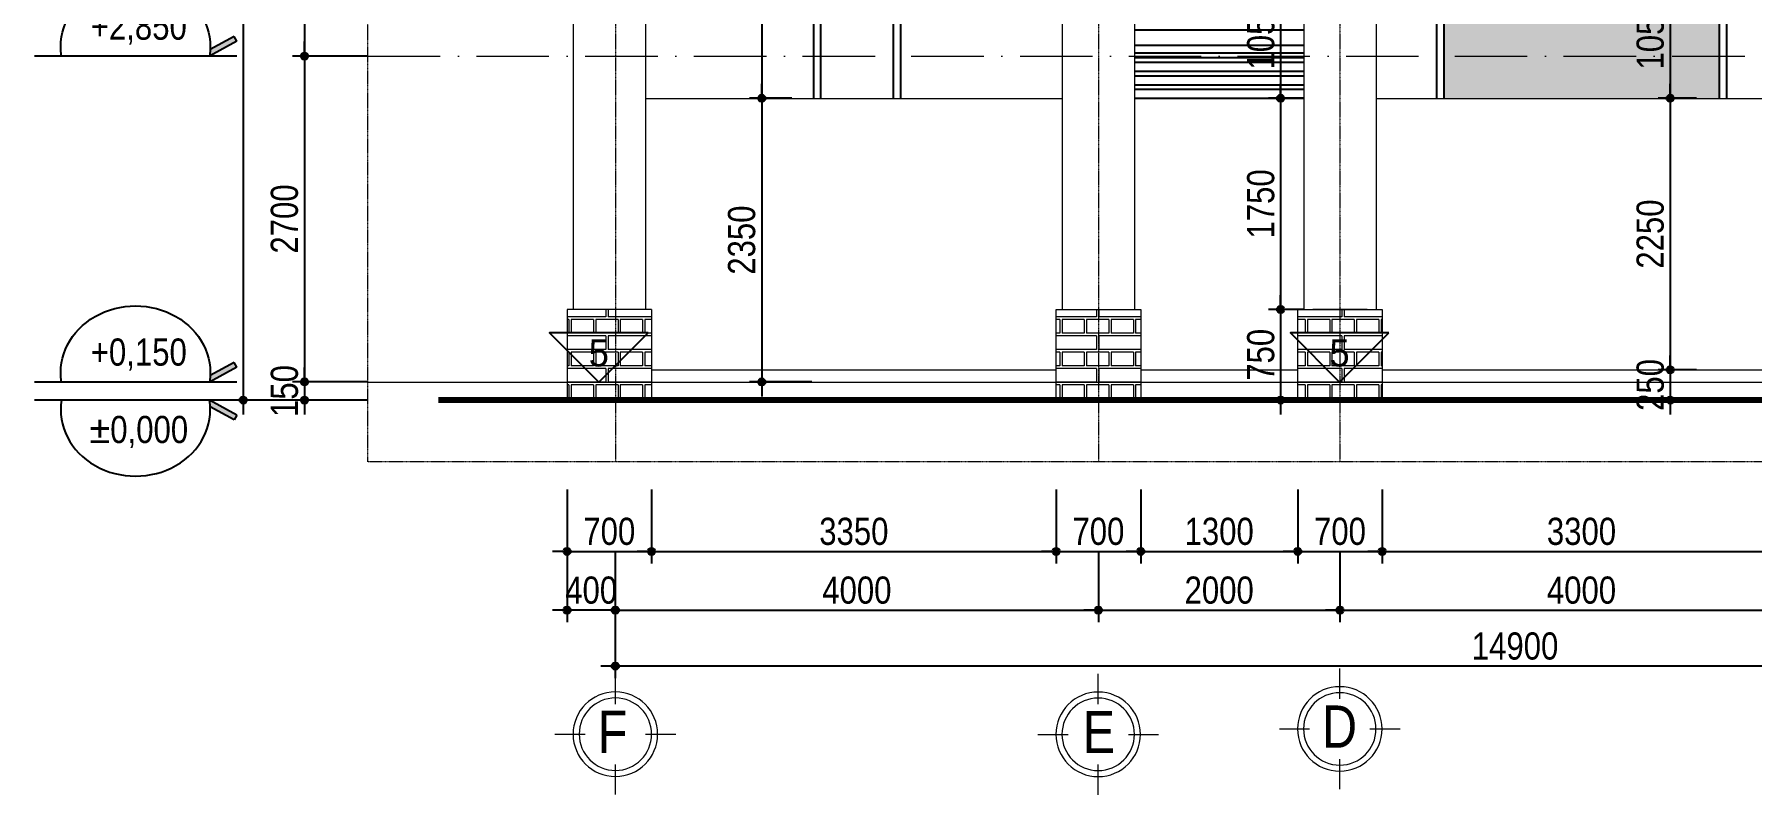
# Model space of a CAD drawing. Header units: millimetres. Extents: x 2594 to 27305, y 1526 to 19538.
# Drawn here: x 2834 to 17054, y 1526 to 7825 of the extents above; entities that cross this region are included whole.
import ezdxf
from ezdxf.enums import TextEntityAlignment as Align

# ---------------------------------------------------------------- set-up
doc = ezdxf.new("R2010")
doc.units = ezdxf.units.MM
doc.linetypes.add('ACAD_ISO10W100', pattern=[18, 12, -3, 0, -3])
for name, color, linetype, lineweight in [('CAY', 84, 'Continuous', 5), ('HACHT', 8, 'Continuous', 5), ('NET-THAY', 2, 'Continuous', 13), ('TEN TRUC', 3, 'Continuous', 18), ('TRUC', 24, 'Continuous', 0)]:
    doc.layers.add(name, color=color, linetype=linetype, lineweight=lineweight)
for name, color, linetype in [('DIM', 1, 'Continuous'), ('HACTH', 8, 'Continuous'), ('HATCH', 8, 'Continuous'), ('TAGS', 60, 'Continuous')]:
    doc.layers.add(name, color=color, linetype=linetype)
doc.styles.add('AVO', font='')
doc.styles.add('HEL-CONDENSE', font='')
doc.styles.get("Standard").update_dxf_attribs({"font": 'arial.ttf'})
doc.styles.add('VNI-HELVE-CONDENSEN', font='')
doc.styles.get('AVO').set_extended_font_data('VNI-Avo')
doc.styles.get('HEL-CONDENSE').set_extended_font_data('VNI-Helve-Condense')
doc.styles.get('VNI-HELVE-CONDENSEN').set_extended_font_data('VNI-Helve-Condense')
doc.dimstyles.new('D100', dxfattribs={"dimtxt": 225, "dimasz": 1.2, "dimexe": 100, "dimexo": 0, "dimgap": 50, "dimtad": 1, "dimdec": 0, "dimzin": 13, "dimdsep": 46, "dimtxsty": 'HEL-CONDENSE', "dimblk": 'D50', "dimcen": 0, "dimclrd": 1, "dimclre": 1, "dimclrt": 7, "dimadec": 0, "dimazin": 0, "dimtfac": 1, "dimtdec": 0, "dimtmove": 0, "dimatfit": 3, "dimldrblk": 'D50', "dimfxl": 1, "dimtolj": 1, "dimtzin": 13, "dimarcsym": 0})
doc.dimstyles.get("Standard").update_dxf_attribs({"dimtxt": 0.18, "dimasz": 0.18, "dimexe": 0.18, "dimexo": 0.0625, "dimgap": 0.09, "dimtad": 0, "dimtih": 1, "dimtoh": 1, "dimdec": 4, "dimzin": 0, "dimdsep": 46, "dimtxsty": 'Standard', "dimcen": 0.09, "dimadec": 0, "dimazin": 0, "dimtfac": 1, "dimtdec": 4, "dimtofl": 0, "dimtmove": 0, "dimatfit": 3, "dimfxl": 1, "dimtolj": 1, "dimtzin": 0, "dimarcsym": 0})
pattern_1 = [(180, (-1291695.48, -223911.3), (-3e-14, -270.968), [387.35, -19.05]), (180, (-1291695.48, -224025.6), (-3e-14, -270.968), [387.35, -19.05]), (180, (-1291797.08, -224046.8), (-3e-14, -270.968), [184.15, -19.05]), (180, (-1291797.08, -224161.1), (-3e-14, -270.968), [184.15, -19.05]), (270, (-1291695.5, -223911.3), (406.4, -7e-14), [114.3, -156.6672]), (270, (-1291676.43, -223911.3), (406.4, -7e-14), [114.3, -156.6672]), (270, (-1291797.08, -224046.8), (203.2, -4e-14), [114.3, -156.6672]), (270, (-1291778.03, -224046.8), (203.2, -4e-14), [114.3, -156.6672])]

# ---------------------------------------------------------------- blocks, each defined once
blk = doc.blocks.new('D50')
at = {"layer": 'DIM'}
blk.add_hatch(color=256, dxfattribs=at).paths.add_polyline_path([(25, 0, 1), (-25, 0, 1)])
blk.add_line((25, 0), (100, 0), dxfattribs=at)
blk.add_circle((0, 0), 25, dxfattribs=at)
blk = doc.blocks.new('*D157')
at = {"layer": 'DEFPOINTS', "color": 0, "transparency": 16777216}
for p in [(7645, 3541), (11645, 3541), (11645, 3054)]:
    blk.add_point(p, dxfattribs=at)
at = {"layer": 'DIM', "color": 1, "lineweight": -2, "transparency": 16777216}
for p, q in [((7645, 3541), (7645, 2954)), ((11645, 3541), (11645, 2954)), ((7646, 3054), (11644, 3054))]:
    blk.add_line(p, q, dxfattribs=at)
at = {"layer": 'DIM', "color": 1, "lineweight": -2, "transparency": 16777216, "xscale": 1.199999999999999, "yscale": 1.199999999999999, "zscale": 1.199999999999999, "rotation": 180}
blk.add_blockref('D50', (7645, 3054), dxfattribs=at)
at = {"layer": 'DIM', "color": 1, "lineweight": -2, "transparency": 16777216, "xscale": 1.199999999999999, "yscale": 1.199999999999999, "zscale": 1.199999999999999}
blk.add_blockref('D50', (11645, 3054), dxfattribs=at)
at = {"layer": 'DIM', "color": 7, "transparency": 16777216, "insert": (9645, 3219), "char_height": 225, "attachment_point": 5, "style": 'HEL-CONDENSE'}
blk.add_mtext('\\A1;4000', dxfattribs=at)
blk = doc.blocks.new('*D158')
at = {"layer": 'DEFPOINTS', "color": 0, "transparency": 16777216}
for p in [(11645, 3541), (13645, 3541), (13645, 3054)]:
    blk.add_point(p, dxfattribs=at)
at = {"layer": 'DIM', "color": 1, "lineweight": -2, "transparency": 16777216}
for p, q in [((11645, 3541), (11645, 2954)), ((13645, 3541), (13645, 2954)), ((11646, 3054), (13644, 3054))]:
    blk.add_line(p, q, dxfattribs=at)
at = {"layer": 'DIM', "color": 1, "lineweight": -2, "transparency": 16777216, "xscale": 1.199999999999999, "yscale": 1.199999999999999, "zscale": 1.199999999999999, "rotation": 180}
blk.add_blockref('D50', (11645, 3054), dxfattribs=at)
at = {"layer": 'DIM', "color": 1, "lineweight": -2, "transparency": 16777216, "xscale": 1.199999999999999, "yscale": 1.199999999999999, "zscale": 1.199999999999999}
blk.add_blockref('D50', (13645, 3054), dxfattribs=at)
at = {"layer": 'DIM', "color": 7, "transparency": 16777216, "insert": (12645, 3219), "char_height": 225, "attachment_point": 5, "style": 'HEL-CONDENSE'}
blk.add_mtext('\\A1;2000', dxfattribs=at)
blk = doc.blocks.new('*D159')
at = {"layer": 'DEFPOINTS', "color": 0, "transparency": 16777216}
for p in [(13645, 3541), (17645, 3541), (17645, 3054)]:
    blk.add_point(p, dxfattribs=at)
at = {"layer": 'DIM', "color": 1, "lineweight": -2, "transparency": 16777216}
for p, q in [((13645, 3541), (13645, 2954)), ((17645, 3541), (17645, 2954)), ((13646, 3054), (17644, 3054))]:
    blk.add_line(p, q, dxfattribs=at)
at = {"layer": 'DIM', "color": 1, "lineweight": -2, "transparency": 16777216, "xscale": 1.199999999999999, "yscale": 1.199999999999999, "zscale": 1.199999999999999, "rotation": 180}
blk.add_blockref('D50', (13645, 3054), dxfattribs=at)
at = {"layer": 'DIM', "color": 1, "lineweight": -2, "transparency": 16777216, "xscale": 1.199999999999999, "yscale": 1.199999999999999, "zscale": 1.199999999999999}
blk.add_blockref('D50', (17645, 3054), dxfattribs=at)
at = {"layer": 'DIM', "color": 7, "transparency": 16777216, "insert": (15645, 3219), "char_height": 225, "attachment_point": 5, "style": 'HEL-CONDENSE'}
blk.add_mtext('\\A1;4000', dxfattribs=at)
blk = doc.blocks.new('*D161')
at = {"layer": 'DEFPOINTS', "color": 0, "transparency": 16777216}
for p in [(7645, 3541), (22545, 3541), (7645, 2591)]:
    blk.add_point(p, dxfattribs=at)
at = {"layer": 'DIM', "color": 1, "lineweight": -2, "transparency": 16777216}
for p, q in [((7645, 3541), (7645, 2491)), ((22545, 3541), (22545, 2491)), ((22544, 2591), (7646, 2591))]:
    blk.add_line(p, q, dxfattribs=at)
at = {"layer": 'DIM', "color": 1, "lineweight": -2, "transparency": 16777216, "xscale": 1.199999999999999, "yscale": 1.199999999999999, "zscale": 1.199999999999999, "rotation": 180}
blk.add_blockref('D50', (7645, 2591), dxfattribs=at)
at = {"layer": 'DIM', "color": 1, "lineweight": -2, "transparency": 16777216, "xscale": 1.199999999999999, "yscale": 1.199999999999999, "zscale": 1.199999999999999}
blk.add_blockref('D50', (22545, 2591), dxfattribs=at)
at = {"layer": 'DIM', "color": 7, "transparency": 16777216, "insert": (15095, 2756), "char_height": 225, "attachment_point": 5, "style": 'HEL-CONDENSE'}
blk.add_mtext('\\A1;14900', dxfattribs=at)
blk = doc.blocks.new('A$C206177D3')
at = {"layer": 'TEN TRUC', "ltscale": 1000}
for p, q in [((-37, 240), (-37, 490)), ((-287, -10), (-537, -10)), ((463, -10), (213, -10)), ((-37, -510), (-37, -260))]:
    blk.add_line(p, q, dxfattribs=at)
blk.add_circle((-37, -10), 350, dxfattribs=at)
at = {"layer": 'TEN TRUC', "color": 254, "ltscale": 1000}
blk.add_circle((-37, -10), 300, dxfattribs=at)
blk = doc.blocks.new('*D164')
at = {"layer": 'DEFPOINTS', "color": 0, "transparency": 16777216}
for p in [(7245, 3441), (7645, 3541), (7245, 3054)]:
    blk.add_point(p, dxfattribs=at)
at = {"layer": 'DIM', "color": 1, "lineweight": -2, "transparency": 16777216}
for p, q in [((7245, 3441), (7245, 2954)), ((7645, 3541), (7645, 2954)), ((7644, 3054), (7246, 3054))]:
    blk.add_line(p, q, dxfattribs=at)
at = {"layer": 'DIM', "color": 1, "lineweight": -2, "transparency": 16777216, "xscale": 1.199999999999999, "yscale": 1.199999999999999, "zscale": 1.199999999999999, "rotation": 180}
blk.add_blockref('D50', (7245, 3054), dxfattribs=at)
at = {"layer": 'DIM', "color": 1, "lineweight": -2, "transparency": 16777216, "xscale": 1.199999999999999, "yscale": 1.199999999999999, "zscale": 1.199999999999999}
blk.add_blockref('D50', (7645, 3054), dxfattribs=at)
at = {"layer": 'DIM', "color": 7, "transparency": 16777216, "insert": (7445, 3219), "char_height": 225, "attachment_point": 5, "style": 'HEL-CONDENSE'}
blk.add_mtext('\\A1;400', dxfattribs=at)
blk = doc.blocks.new('CAODO')
at = {"layer": 'TAGS', "linetype": 'Continuous'}
h = blk.add_hatch(color=256, dxfattribs=at)
edge = h.paths.add_edge_path()
edge.add_line((-907, 181), (-931, 138))
edge.add_line((-931, 138), (-681, 0))
edge.add_ellipse((0, 87), major_axis=(688, 0), ratio=0.890858, start_angle=182.4779, end_angle=188.1666, ccw=False)
edge.add_line((-687, 61), (-907, 181))
for p, q in [((-931, 138), (-907, 181)), ((-907, 181), (-687, 61)), ((-931, 138), (-681, 0)), ((-931, 0), (931, 0))]:
    blk.add_line(p, q, dxfattribs=at)
blk.add_ellipse((0, 87), major_axis=(688, 0), ratio=0.890858, start_param=-0.142534, end_param=3.284126, dxfattribs=at)
at = {"layer": 'TAGS', "linetype": 'Continuous', "style": 'VNI-HELVE-CONDENSEN'}
blk.add_attdef('0.000', text='', height=250, dxfattribs=at).set_placement((0, 232), align=Align.MIDDLE_CENTER)
blk = doc.blocks.new('*D169')
at = {"layer": 'DEFPOINTS', "color": 0, "transparency": 16777216}
for p in [(5595, 11245), (5071, 7645), (5595, 7645)]:
    blk.add_point(p, dxfattribs=at)
at = {"layer": 'DIM', "color": 1, "lineweight": -2, "transparency": 16777216}
for p, q in [((5595, 11245), (4971, 11245)), ((5071, 11243), (5071, 7646)), ((5595, 7645), (4971, 7645))]:
    blk.add_line(p, q, dxfattribs=at)
at = {"layer": 'DIM', "color": 1, "lineweight": -2, "transparency": 16777216, "xscale": 1.199999999999999, "yscale": 1.199999999999999, "zscale": 1.199999999999999}
for p, rotation in [((5071, 11245), 90), ((5071, 7645), 270)]:
    blk.add_blockref('D50', p, dxfattribs=dict(at, rotation=rotation))
at = {"layer": 'DIM', "color": 7, "transparency": 16777216, "insert": (4906, 9445), "char_height": 225, "attachment_point": 5, "rotation": 90, "style": 'HEL-CONDENSE'}
blk.add_mtext('\\A1;3600', dxfattribs=at)
blk = doc.blocks.new('*D170')
at = {"layer": 'DEFPOINTS', "color": 0, "transparency": 16777216}
for p in [(5595, 7645), (5071, 4945), (5595, 4945)]:
    blk.add_point(p, dxfattribs=at)
at = {"layer": 'DIM', "color": 1, "lineweight": -2, "transparency": 16777216}
for p, q in [((5595, 7645), (4971, 7645)), ((5071, 7643), (5071, 4946)), ((5595, 4945), (4971, 4945))]:
    blk.add_line(p, q, dxfattribs=at)
at = {"layer": 'DIM', "color": 1, "lineweight": -2, "transparency": 16777216, "xscale": 1.199999999999999, "yscale": 1.199999999999999, "zscale": 1.199999999999999}
for p, rotation in [((5071, 7645), 90), ((5071, 4945), 270)]:
    blk.add_blockref('D50', p, dxfattribs=dict(at, rotation=rotation))
at = {"layer": 'DIM', "color": 7, "transparency": 16777216, "insert": (4906, 6295), "char_height": 225, "attachment_point": 5, "rotation": 90, "style": 'HEL-CONDENSE'}
blk.add_mtext('\\A1;2700', dxfattribs=at)
blk = doc.blocks.new('*D171')
at = {"layer": 'DEFPOINTS', "color": 0, "transparency": 16777216}
for p in [(5595, 4945), (5071, 4795), (5595, 4795)]:
    blk.add_point(p, dxfattribs=at)
at = {"layer": 'DIM', "color": 1, "lineweight": -2, "transparency": 16777216}
for p, q in [((5595, 4945), (4971, 4945)), ((5071, 4943), (5071, 4796)), ((5595, 4795), (4971, 4795))]:
    blk.add_line(p, q, dxfattribs=at)
at = {"layer": 'DIM', "color": 1, "lineweight": -2, "transparency": 16777216, "xscale": 1.199999999999999, "yscale": 1.199999999999999, "zscale": 1.199999999999999}
for p, rotation in [((5071, 4945), 90), ((5071, 4795), 270)]:
    blk.add_blockref('D50', p, dxfattribs=dict(at, rotation=rotation))
at = {"layer": 'DIM', "color": 7, "transparency": 16777216, "insert": (4906, 4870), "char_height": 225, "attachment_point": 5, "rotation": 90, "style": 'HEL-CONDENSE'}
blk.add_mtext('\\A1;150', dxfattribs=at)
blk = doc.blocks.new('*D172')
at = {"layer": 'DEFPOINTS', "color": 0, "transparency": 16777216}
for p in [(4971, 18145), (4564, 4795), (4971, 4795)]:
    blk.add_point(p, dxfattribs=at)
at = {"layer": 'DIM', "color": 1, "lineweight": -2, "transparency": 16777216}
for p, q in [((4971, 18145), (4464, 18145)), ((4564, 18143), (4564, 4796)), ((4971, 4795), (4464, 4795))]:
    blk.add_line(p, q, dxfattribs=at)
at = {"layer": 'DIM', "color": 1, "lineweight": -2, "transparency": 16777216, "xscale": 1.199999999999999, "yscale": 1.199999999999999, "zscale": 1.199999999999999}
for p, rotation in [((4564, 18145), 90), ((4564, 4795), 270)]:
    blk.add_blockref('D50', p, dxfattribs=dict(at, rotation=rotation))
at = {"layer": 'DIM', "color": 7, "transparency": 16777216, "insert": (4399, 11638), "char_height": 225, "attachment_point": 5, "rotation": 90, "style": 'HEL-CONDENSE'}
blk.add_mtext('\\A1;13350', dxfattribs=at)
blk = doc.blocks.new('*D116')
at = {"layer": 'DEFPOINTS', "color": 0, "linetype": 'Continuous', "transparency": 16777216}
for p in [(9107, 9645), (8857, 7295), (9107, 7295)]:
    blk.add_point(p, dxfattribs=at)
at = {"layer": 'DIM', "color": 1, "linetype": 'Continuous', "lineweight": -2, "transparency": 16777216}
for p, q in [((9107, 9645), (8757, 9645)), ((8857, 9643), (8857, 7296)), ((9107, 7295), (8757, 7295))]:
    blk.add_line(p, q, dxfattribs=at)
at = {"layer": 'DIM', "color": 1, "linetype": 'Continuous', "lineweight": -2, "transparency": 16777216, "xscale": 1.199999999999999, "yscale": 1.199999999999999, "zscale": 1.199999999999999}
for p, rotation in [((8857, 9645), 90), ((8857, 7295), 270)]:
    blk.add_blockref('D50', p, dxfattribs=dict(at, rotation=rotation))
at = {"layer": 'DIM', "color": 7, "linetype": 'Continuous', "transparency": 16777216, "insert": (8692, 8470), "char_height": 225, "attachment_point": 5, "rotation": 90, "style": 'HEL-CONDENSE'}
blk.add_mtext('\\A1;2350', dxfattribs=at)
blk = doc.blocks.new('*D117')
at = {"layer": 'DEFPOINTS', "color": 0, "linetype": 'Continuous', "transparency": 16777216}
for p in [(9107, 7295), (8857, 4945), (9271, 4945)]:
    blk.add_point(p, dxfattribs=at)
at = {"layer": 'DIM', "color": 1, "linetype": 'Continuous', "lineweight": -2, "transparency": 16777216}
for p, q in [((9107, 7295), (8757, 7295)), ((8857, 7293), (8857, 4946)), ((9271, 4945), (8757, 4945))]:
    blk.add_line(p, q, dxfattribs=at)
at = {"layer": 'DIM', "color": 1, "linetype": 'Continuous', "lineweight": -2, "transparency": 16777216, "xscale": 1.199999999999999, "yscale": 1.199999999999999, "zscale": 1.199999999999999}
for p, rotation in [((8857, 7295), 90), ((8857, 4945), 270)]:
    blk.add_blockref('D50', p, dxfattribs=dict(at, rotation=rotation))
at = {"layer": 'DIM', "color": 7, "linetype": 'Continuous', "transparency": 16777216, "insert": (8692, 6120), "char_height": 225, "attachment_point": 5, "rotation": 90, "style": 'HEL-CONDENSE'}
blk.add_mtext('\\A1;2350', dxfattribs=at)
blk = doc.blocks.new('*D148')
at = {"layer": 'DEFPOINTS', "color": 0, "linetype": 'Continuous', "transparency": 16777216}
for p in [(13345, 8345), (13154, 7295), (13345, 7295)]:
    blk.add_point(p, dxfattribs=at)
at = {"layer": 'DIM', "color": 1, "linetype": 'Continuous', "lineweight": -2, "transparency": 16777216}
for p, q in [((13345, 8345), (13054, 8345)), ((13154, 8343), (13154, 7296)), ((13345, 7295), (13054, 7295))]:
    blk.add_line(p, q, dxfattribs=at)
at = {"layer": 'DIM', "color": 1, "linetype": 'Continuous', "lineweight": -2, "transparency": 16777216, "xscale": 1.199999999999999, "yscale": 1.199999999999999, "zscale": 1.199999999999999}
for p, rotation in [((13154, 8345), 90), ((13154, 7295), 270)]:
    blk.add_blockref('D50', p, dxfattribs=dict(at, rotation=rotation))
at = {"layer": 'DIM', "color": 7, "linetype": 'Continuous', "transparency": 16777216, "insert": (12990, 7820), "char_height": 225, "attachment_point": 5, "rotation": 90, "style": 'HEL-CONDENSE'}
blk.add_mtext('\\A1;1050', dxfattribs=at)
blk = doc.blocks.new('*D149')
at = {"layer": 'DEFPOINTS', "color": 0, "linetype": 'Continuous', "transparency": 16777216}
for p in [(13345, 7295), (13154, 5545), (13345, 5545)]:
    blk.add_point(p, dxfattribs=at)
at = {"layer": 'DIM', "color": 1, "linetype": 'Continuous', "lineweight": -2, "transparency": 16777216}
for p, q in [((13345, 7295), (13054, 7295)), ((13154, 7293), (13154, 5546)), ((13345, 5545), (13054, 5545))]:
    blk.add_line(p, q, dxfattribs=at)
at = {"layer": 'DIM', "color": 1, "linetype": 'Continuous', "lineweight": -2, "transparency": 16777216, "xscale": 1.199999999999999, "yscale": 1.199999999999999, "zscale": 1.199999999999999}
for p, rotation in [((13154, 7295), 90), ((13154, 5545), 270)]:
    blk.add_blockref('D50', p, dxfattribs=dict(at, rotation=rotation))
at = {"layer": 'DIM', "color": 7, "linetype": 'Continuous', "transparency": 16777216, "insert": (12990, 6420), "char_height": 225, "attachment_point": 5, "rotation": 90, "style": 'HEL-CONDENSE'}
blk.add_mtext('\\A1;1750', dxfattribs=at)
blk = doc.blocks.new('*D150')
at = {"layer": 'DEFPOINTS', "color": 0, "linetype": 'Continuous', "transparency": 16777216}
for p in [(13345, 5545), (13154, 4795), (13295, 4795)]:
    blk.add_point(p, dxfattribs=at)
at = {"layer": 'DIM', "color": 1, "linetype": 'Continuous', "lineweight": -2, "transparency": 16777216}
for p, q in [((13345, 5545), (13054, 5545)), ((13154, 5543), (13154, 4796)), ((13295, 4795), (13054, 4795))]:
    blk.add_line(p, q, dxfattribs=at)
at = {"layer": 'DIM', "color": 1, "linetype": 'Continuous', "lineweight": -2, "transparency": 16777216, "xscale": 1.199999999999999, "yscale": 1.199999999999999, "zscale": 1.199999999999999}
for p, rotation in [((13154, 5545), 90), ((13154, 4795), 270)]:
    blk.add_blockref('D50', p, dxfattribs=dict(at, rotation=rotation))
at = {"layer": 'DIM', "color": 7, "linetype": 'Continuous', "transparency": 16777216, "insert": (12990, 5170), "char_height": 225, "attachment_point": 5, "rotation": 90, "style": 'HEL-CONDENSE'}
blk.add_mtext('\\A1;750', dxfattribs=at)
blk = doc.blocks.new('*D155')
at = {"layer": 'DEFPOINTS', "color": 0, "linetype": 'Continuous', "transparency": 16777216}
for p in [(16597, 8345), (16380, 7295), (16597, 7295)]:
    blk.add_point(p, dxfattribs=at)
at = {"layer": 'DIM', "color": 1, "linetype": 'Continuous', "lineweight": -2, "transparency": 16777216}
for p, q in [((16597, 8345), (16280, 8345)), ((16380, 8343), (16380, 7296)), ((16597, 7295), (16280, 7295))]:
    blk.add_line(p, q, dxfattribs=at)
at = {"layer": 'DIM', "color": 1, "linetype": 'Continuous', "lineweight": -2, "transparency": 16777216, "xscale": 1.199999999999999, "yscale": 1.199999999999999, "zscale": 1.199999999999999}
for p, rotation in [((16380, 8345), 90), ((16380, 7295), 270)]:
    blk.add_blockref('D50', p, dxfattribs=dict(at, rotation=rotation))
at = {"layer": 'DIM', "color": 7, "linetype": 'Continuous', "transparency": 16777216, "insert": (16215, 7820), "char_height": 225, "attachment_point": 5, "rotation": 90, "style": 'HEL-CONDENSE'}
blk.add_mtext('\\A1;1050', dxfattribs=at)
blk = doc.blocks.new('*D156')
at = {"layer": 'DEFPOINTS', "color": 0, "linetype": 'Continuous', "transparency": 16777216}
for p in [(16597, 7295), (16380, 5045), (16597, 5045)]:
    blk.add_point(p, dxfattribs=at)
at = {"layer": 'DIM', "color": 1, "linetype": 'Continuous', "lineweight": -2, "transparency": 16777216}
for p, q in [((16597, 7295), (16280, 7295)), ((16380, 7293), (16380, 5046)), ((16597, 5045), (16280, 5045))]:
    blk.add_line(p, q, dxfattribs=at)
at = {"layer": 'DIM', "color": 1, "linetype": 'Continuous', "lineweight": -2, "transparency": 16777216, "xscale": 1.199999999999999, "yscale": 1.199999999999999, "zscale": 1.199999999999999}
for p, rotation in [((16380, 7295), 90), ((16380, 5045), 270)]:
    blk.add_blockref('D50', p, dxfattribs=dict(at, rotation=rotation))
at = {"layer": 'DIM', "color": 7, "linetype": 'Continuous', "transparency": 16777216, "insert": (16215, 6170), "char_height": 225, "attachment_point": 5, "rotation": 90, "style": 'HEL-CONDENSE'}
blk.add_mtext('\\A1;2250', dxfattribs=at)
blk = doc.blocks.new('*D92')
at = {"layer": 'DEFPOINTS', "color": 0, "linetype": 'Continuous', "transparency": 16777216}
for p in [(16597, 5045), (16380, 4795), (16608, 4795)]:
    blk.add_point(p, dxfattribs=at)
at = {"layer": 'DIM', "color": 1, "linetype": 'Continuous', "lineweight": -2, "transparency": 16777216}
for p, q in [((16597, 5045), (16280, 5045)), ((16380, 5043), (16380, 4796)), ((16608, 4795), (16280, 4795))]:
    blk.add_line(p, q, dxfattribs=at)
at = {"layer": 'DIM', "color": 1, "linetype": 'Continuous', "lineweight": -2, "transparency": 16777216, "xscale": 1.199999999999999, "yscale": 1.199999999999999, "zscale": 1.199999999999999}
for p, rotation in [((16380, 5045), 90), ((16380, 4795), 270)]:
    blk.add_blockref('D50', p, dxfattribs=dict(at, rotation=rotation))
at = {"layer": 'DIM', "color": 7, "linetype": 'Continuous', "transparency": 16777216, "insert": (16215, 4920), "char_height": 225, "attachment_point": 5, "rotation": 90, "style": 'HEL-CONDENSE'}
blk.add_mtext('\\A1;250', dxfattribs=at)
blk = doc.blocks.new('*D93')
at = {"layer": 'DEFPOINTS', "color": 0, "linetype": 'Continuous', "transparency": 16777216}
for p in [(7245, 4053), (7945, 4053), (7945, 3541)]:
    blk.add_point(p, dxfattribs=at)
at = {"layer": 'DIM', "color": 1, "linetype": 'Continuous', "lineweight": -2, "transparency": 16777216}
for p, q in [((7245, 4053), (7245, 3441)), ((7945, 4053), (7945, 3441)), ((7246, 3541), (7944, 3541))]:
    blk.add_line(p, q, dxfattribs=at)
at = {"layer": 'DIM', "color": 1, "linetype": 'Continuous', "lineweight": -2, "transparency": 16777216, "xscale": 1.199999999999999, "yscale": 1.199999999999999, "zscale": 1.199999999999999, "rotation": 180}
blk.add_blockref('D50', (7245, 3541), dxfattribs=at)
at = {"layer": 'DIM', "color": 1, "linetype": 'Continuous', "lineweight": -2, "transparency": 16777216, "xscale": 1.199999999999999, "yscale": 1.199999999999999, "zscale": 1.199999999999999}
blk.add_blockref('D50', (7945, 3541), dxfattribs=at)
at = {"layer": 'DIM', "color": 7, "linetype": 'Continuous', "transparency": 16777216, "insert": (7595, 3706), "char_height": 225, "attachment_point": 5, "style": 'HEL-CONDENSE'}
blk.add_mtext('\\A1;700', dxfattribs=at)
blk = doc.blocks.new('*D94')
at = {"layer": 'DEFPOINTS', "color": 0, "linetype": 'Continuous', "transparency": 16777216}
for p in [(7945, 4053), (11295, 4053), (11295, 3541)]:
    blk.add_point(p, dxfattribs=at)
at = {"layer": 'DIM', "color": 1, "linetype": 'Continuous', "lineweight": -2, "transparency": 16777216}
for p, q in [((7945, 4053), (7945, 3441)), ((11295, 4053), (11295, 3441)), ((7946, 3541), (11294, 3541))]:
    blk.add_line(p, q, dxfattribs=at)
at = {"layer": 'DIM', "color": 1, "linetype": 'Continuous', "lineweight": -2, "transparency": 16777216, "xscale": 1.199999999999999, "yscale": 1.199999999999999, "zscale": 1.199999999999999, "rotation": 180}
blk.add_blockref('D50', (7945, 3541), dxfattribs=at)
at = {"layer": 'DIM', "color": 1, "linetype": 'Continuous', "lineweight": -2, "transparency": 16777216, "xscale": 1.199999999999999, "yscale": 1.199999999999999, "zscale": 1.199999999999999}
blk.add_blockref('D50', (11295, 3541), dxfattribs=at)
at = {"layer": 'DIM', "color": 7, "linetype": 'Continuous', "transparency": 16777216, "insert": (9620, 3706), "char_height": 225, "attachment_point": 5, "style": 'HEL-CONDENSE'}
blk.add_mtext('\\A1;3350', dxfattribs=at)
blk = doc.blocks.new('*D95')
at = {"layer": 'DEFPOINTS', "color": 0, "linetype": 'Continuous', "transparency": 16777216}
for p in [(11295, 4053), (11995, 4053), (11995, 3541)]:
    blk.add_point(p, dxfattribs=at)
at = {"layer": 'DIM', "color": 1, "linetype": 'Continuous', "lineweight": -2, "transparency": 16777216}
for p, q in [((11295, 4053), (11295, 3441)), ((11995, 4053), (11995, 3441)), ((11296, 3541), (11994, 3541))]:
    blk.add_line(p, q, dxfattribs=at)
at = {"layer": 'DIM', "color": 1, "linetype": 'Continuous', "lineweight": -2, "transparency": 16777216, "xscale": 1.199999999999999, "yscale": 1.199999999999999, "zscale": 1.199999999999999, "rotation": 180}
blk.add_blockref('D50', (11295, 3541), dxfattribs=at)
at = {"layer": 'DIM', "color": 1, "linetype": 'Continuous', "lineweight": -2, "transparency": 16777216, "xscale": 1.199999999999999, "yscale": 1.199999999999999, "zscale": 1.199999999999999}
blk.add_blockref('D50', (11995, 3541), dxfattribs=at)
at = {"layer": 'DIM', "color": 7, "linetype": 'Continuous', "transparency": 16777216, "insert": (11645, 3706), "char_height": 225, "attachment_point": 5, "style": 'HEL-CONDENSE'}
blk.add_mtext('\\A1;700', dxfattribs=at)
blk = doc.blocks.new('*D96')
at = {"layer": 'DEFPOINTS', "color": 0, "linetype": 'Continuous', "transparency": 16777216}
for p in [(11995, 4053), (13295, 4053), (13295, 3541)]:
    blk.add_point(p, dxfattribs=at)
at = {"layer": 'DIM', "color": 1, "linetype": 'Continuous', "lineweight": -2, "transparency": 16777216}
for p, q in [((11995, 4053), (11995, 3441)), ((13295, 4053), (13295, 3441)), ((11996, 3541), (13294, 3541))]:
    blk.add_line(p, q, dxfattribs=at)
at = {"layer": 'DIM', "color": 1, "linetype": 'Continuous', "lineweight": -2, "transparency": 16777216, "xscale": 1.199999999999999, "yscale": 1.199999999999999, "zscale": 1.199999999999999, "rotation": 180}
blk.add_blockref('D50', (11995, 3541), dxfattribs=at)
at = {"layer": 'DIM', "color": 1, "linetype": 'Continuous', "lineweight": -2, "transparency": 16777216, "xscale": 1.199999999999999, "yscale": 1.199999999999999, "zscale": 1.199999999999999}
blk.add_blockref('D50', (13295, 3541), dxfattribs=at)
at = {"layer": 'DIM', "color": 7, "linetype": 'Continuous', "transparency": 16777216, "insert": (12645, 3706), "char_height": 225, "attachment_point": 5, "style": 'HEL-CONDENSE'}
blk.add_mtext('\\A1;1300', dxfattribs=at)
blk = doc.blocks.new('*D97')
at = {"layer": 'DEFPOINTS', "color": 0, "linetype": 'Continuous', "transparency": 16777216}
for p in [(13295, 4053), (13995, 4053), (13995, 3541)]:
    blk.add_point(p, dxfattribs=at)
at = {"layer": 'DIM', "color": 1, "linetype": 'Continuous', "lineweight": -2, "transparency": 16777216}
for p, q in [((13295, 4053), (13295, 3441)), ((13995, 4053), (13995, 3441)), ((13296, 3541), (13994, 3541))]:
    blk.add_line(p, q, dxfattribs=at)
at = {"layer": 'DIM', "color": 1, "linetype": 'Continuous', "lineweight": -2, "transparency": 16777216, "xscale": 1.199999999999999, "yscale": 1.199999999999999, "zscale": 1.199999999999999, "rotation": 180}
blk.add_blockref('D50', (13295, 3541), dxfattribs=at)
at = {"layer": 'DIM', "color": 1, "linetype": 'Continuous', "lineweight": -2, "transparency": 16777216, "xscale": 1.199999999999999, "yscale": 1.199999999999999, "zscale": 1.199999999999999}
blk.add_blockref('D50', (13995, 3541), dxfattribs=at)
at = {"layer": 'DIM', "color": 7, "linetype": 'Continuous', "transparency": 16777216, "insert": (13645, 3706), "char_height": 225, "attachment_point": 5, "style": 'HEL-CONDENSE'}
blk.add_mtext('\\A1;700', dxfattribs=at)
blk = doc.blocks.new('*D98')
at = {"layer": 'DEFPOINTS', "color": 0, "linetype": 'Continuous', "transparency": 16777216}
for p in [(13995, 4053), (17295, 4053), (17295, 3541)]:
    blk.add_point(p, dxfattribs=at)
at = {"layer": 'DIM', "color": 1, "linetype": 'Continuous', "lineweight": -2, "transparency": 16777216}
for p, q in [((13995, 4053), (13995, 3441)), ((17295, 4053), (17295, 3441)), ((13996, 3541), (17294, 3541))]:
    blk.add_line(p, q, dxfattribs=at)
at = {"layer": 'DIM', "color": 1, "linetype": 'Continuous', "lineweight": -2, "transparency": 16777216, "xscale": 1.199999999999999, "yscale": 1.199999999999999, "zscale": 1.199999999999999, "rotation": 180}
blk.add_blockref('D50', (13995, 3541), dxfattribs=at)
at = {"layer": 'DIM', "color": 1, "linetype": 'Continuous', "lineweight": -2, "transparency": 16777216, "xscale": 1.199999999999999, "yscale": 1.199999999999999, "zscale": 1.199999999999999}
blk.add_blockref('D50', (17295, 3541), dxfattribs=at)
at = {"layer": 'DIM', "color": 7, "linetype": 'Continuous', "transparency": 16777216, "insert": (15645, 3706), "char_height": 225, "attachment_point": 5, "style": 'HEL-CONDENSE'}
blk.add_mtext('\\A1;3300', dxfattribs=at)
blk = doc.blocks.new('TUONG-NAM')
at = {"layer": 'TAGS'}
blk.add_lwpolyline([(-453, -453), (453, -453), (0, 0)], close=True, dxfattribs=at)
at = {"layer": 'TAGS', "linetype": 'Continuous', "style": 'AVO'}
blk.add_attdef('KH-TUONG', text='', height=250, dxfattribs=at).set_placement((0, -269), align=Align.MIDDLE_CENTER)

msp = doc.modelspace()

# ---------------------------------------------------------------- hatches: boundary and pattern name
at = {"layer": 'HACHT'}
h = msp.add_hatch(dxfattribs=at)
h.set_pattern_fill('AR-BRELM', color=256, scale=2, angle=180, style=0)
h.set_pattern_definition(pattern_1)
h.paths.add_polyline_path([(7245.026, 5544.585), (7245.026, 4944.585), (7595.026, 4944.585), (7595.026, 5544.585)])
h.paths.add_polyline_path([(7245.026, 4944.585), (7245.026, 4794.585), (7595.026, 4794.585), (7595.026, 4944.585)])
h.paths.add_polyline_path([(7945.026, 4794.585), (7945.026, 4944.585), (7595.026, 4944.585), (7595.026, 4794.585)])
h.paths.add_polyline_path([(7945.026, 4944.585), (7945.026, 5544.585), (7595.026, 5544.585), (7595.026, 4944.585)])
h = msp.add_hatch(dxfattribs=at)
h.set_pattern_fill('AR-BRELM', color=256, scale=2, angle=180, style=0)
h.set_pattern_definition(pattern_1)
h.paths.add_polyline_path([(11995.026, 4794.585), (11995.026, 4944.585), (11645.026, 4944.585), (11645.026, 4794.585)])
h.paths.add_polyline_path([(11995.026, 4944.585), (11995.026, 5544.585), (11645.026, 5544.585), (11645.026, 4944.585)])
h.paths.add_polyline_path([(11295.026, 5544.585), (11295.026, 4944.585), (11645.026, 4944.585), (11645.026, 5544.585)])
h.paths.add_polyline_path([(11295.026, 4944.585), (11295.026, 4794.585), (11645.026, 4794.585), (11645.026, 4944.585)])
h = msp.add_hatch(dxfattribs=at)
h.set_pattern_fill('AR-BRELM', color=256, scale=2, angle=180, style=0)
h.set_pattern_definition(pattern_1)
h.paths.add_polyline_path([(13295.026, 5544.585), (13295.026, 4944.585), (13645.026, 4944.585), (13645.026, 5544.585)])
h.paths.add_polyline_path([(13295.026, 4944.585), (13295.026, 4794.585), (13645.026, 4794.585), (13645.026, 4944.585)])
h.paths.add_polyline_path([(13995.026, 4794.585), (13995.026, 4944.585), (13645.026, 4944.585), (13645.026, 4794.585)])
h.paths.add_polyline_path([(13995.026, 4944.585), (13995.026, 5544.585), (13645.026, 5544.585), (13645.026, 4944.585)])
at = {"layer": 'HACTH'}
h = msp.add_hatch(dxfattribs=at)
h.set_pattern_fill('ANSI32', color=256, scale=20, angle=135, style=0)
h.set_pattern_definition([(180, (-155099.9, -435049.24), (-1e-14, -190.5), []), (180, (-155163.4, -434985.74), (-1e-14, -190.5), [])])
h.paths.add_polyline_path([(13345.026, 11944.585), (11945.026, 11944.585), (11945.026, 11244.585), (13345.026, 11244.585)])
h.paths.add_polyline_path([(11945.026, 13944.585), (13345.026, 13944.585), (13345.026, 14844.585), (11945.026, 14844.585)])
h.paths.add_polyline_path([(11945.026, 10344.585), (13345.026, 10344.585), (13345.026, 11244.585), (11945.026, 11244.585)])
h.paths.add_polyline_path([(13345.026, 8344.585), (11945.026, 8344.585), (11945.026, 7644.585), (13345.026, 7644.585)])
h = msp.add_hatch(dxfattribs=at)
h.set_pattern_fill('AR-SAND', color=256, scale=50, angle=45, style=0)
h.set_pattern_definition([(97.5, (1089047.27, 349932.04), (70.350659, 65.896356), [0, -76, 0, -85, 0, -81.25]), (127.5, (1089047.27, 349932.04), (37.206876, 162.348986), [0, -41, 0, -68.5, 0, -26.25]), (167.5, (1089090.76, 349888.55), (-109.9014636, 110.301619), [0, -25, 0, -90, 0, -117.5]), (177.5, (1089090.76, 349888.55), (-75.252108, 137.313143), [0, -12.5, 0, -59, 0, -67.5])])
h.paths.add_polyline_path([(14505.026, 7644.585), (16785.026, 7644.585), (16785.026, 7294.585), (14505.026, 7294.585)])
h.paths.add_polyline_path([(14505.026, 8344.585), (16785.026, 8344.585), (16785.026, 7644.585), (14505.026, 7644.585)])
h.paths.add_polyline_path([(14505.023, 11244.585), (16785.023, 11244.585), (16785.026, 10144.585), (14505.026, 10144.585)])
h.paths.add_polyline_path([(14505.021, 11944.585), (16785.021, 11944.585), (16785.023, 11244.585), (14505.023, 11244.585)])
h.paths.add_polyline_path([(14505.026, 14844.585), (16785.026, 14844.585), (16785.026, 13744.585), (14505.026, 13744.585)])
h = msp.add_hatch(dxfattribs=at)
h.set_pattern_fill('ANSI32', color=256, scale=300, angle=135, style=0)
h.set_pattern_definition([(7e-15, (1089047.27, 349932.04), (2e-14, -112.5), []), (7e-15, (1089084.77, 349969.54), (2e-14, -112.5), [])])
h.paths.add_polyline_path([(11945.026, 7644.585), (13345.026, 7644.585), (13345.026, 7294.585), (11945.026, 7294.585)])

# ---------------------------------------------------------------- linework, layer by layer
at = {"layer": 'CAY'}
for p, q in [((11995.026, 5044.585), (13295.026, 5044.585)), ((11995.026, 4944.585), (13295.026, 4944.585))]:
    msp.add_line(p, q, dxfattribs=at)
at = {"layer": 'CAY', "const_width": 50}
msp.add_lwpolyline([(6178.342, 4794.585), (27279.935, 4794.585)], dxfattribs=at)
at = {"layer": 'HATCH'}
for p, q in [((9285.026, 14844.585), (9285.026, 7294.585)), ((9345.026, 14844.585), (9345.026, 7294.585)), ((9945.026, 14844.585), (9945.026, 7294.585)), ((10005.026, 14844.585), (10005.026, 7294.585)), ((14445.026, 14844.585), (14445.026, 7294.585)), ((16845.026, 14844.585), (16845.026, 7294.585)), ((14505.026, 8344.585), (14505.026, 7294.585)), ((16785.026, 8344.585), (16785.026, 7294.585))]:
    msp.add_line(p, q, dxfattribs=at)
at = {"layer": 'NET-THAY'}
for p, q in [((7295.026, 14844.585), (7295.026, 5544.585)), ((7295.026, 14844.585), (7295.026, 5544.585)), ((7895.026, 14844.585), (7895.026, 5544.585)), ((11345.026, 14844.585), (11345.026, 5544.585)), ((11945.026, 14844.585), (11945.026, 5544.585)), ((13345.026, 14844.585), (13345.026, 5544.585)), ((13945.026, 14844.585), (13945.026, 5544.585)), ((7895.026, 7294.585), (7895.026, 5544.585)), ((7895.026, 7294.585), (11345.026, 7294.585)), ((11945.026, 7294.585), (13345.026, 7294.585)), ((13945.026, 7294.585), (17345.026, 7294.585)), ((7245.026, 5544.585), (7245.026, 4794.585)), ((7945.026, 5544.585), (7245.026, 5544.585)), ((7245.026, 5544.585), (7245.026, 4794.585)), ((7945.026, 5544.585), (7245.026, 5544.585)), ((7945.026, 5544.585), (7945.026, 4794.585)), ((7945.026, 5544.585), (7945.026, 4794.585)), ((13870.026, 5544.585), (13420.026, 5544.585)), ((7945.026, 5044.585), (11295.026, 5044.585)), ((13995.026, 5044.585), (17295.026, 5044.585)), ((5595.427, 4944.585), (26664.771, 4944.585)), ((7945.026, 4944.585), (11295.026, 4944.585)), ((13995.026, 4944.585), (17295.026, 4944.585))]:
    msp.add_line(p, q, dxfattribs=at)
for points in [[(11295.026, 4794.585), (11295.026, 5544.585), (11995.026, 5544.585), (11995.026, 4794.585)], [(13295.026, 4794.585), (13295.026, 5544.585), (13995.026, 5544.585), (13995.026, 4794.585)]]:
    msp.add_lwpolyline(points, dxfattribs=at)
at = {"layer": 'TRUC', "linetype": 'ACAD_ISO10W100', "ltscale": 50}
msp.add_line((5595.427, 7644.585), (26664.771, 7644.585), dxfattribs=at)
at = {"layer": 'TRUC', "linetype": 'ACAD_ISO10W100', "ltscale": 0.2}
msp.add_lwpolyline([(5595.427, 18488.767), (26664.771, 18488.767), (26664.771, 4282.607), (5595.427, 4282.607)], close=True, dxfattribs=at)
for points in [[(7645.026, 18488.767), (7645.026, 4282.607)], [(11645.026, 18488.767), (11645.026, 4282.607)], [(13645.026, 18488.767), (13645.026, 4282.607)]]:
    msp.add_lwpolyline(points, dxfattribs=at)

# ---------------------------------------------------------------- block references
at = {"layer": 'TAGS', "linetype": 'Continuous'}
ref = msp.add_blockref('CAODO', (3672.26, 7644.585), dxfattribs=dict(at, xscale=-0.9000000001396984, yscale=0.9000000001396984, zscale=0.9))
ref.add_attrib('0.000', '+2,850', dxfattribs={"color": 7, "linetype": 'Continuous', "height": 225, "style": 'VNI-HELVE-CONDENSEN'}).set_placement((3699.093, 7892.684), align=Align.MIDDLE_CENTER)
ref = msp.add_blockref('CAODO', (3672.26, 4944.585), dxfattribs=dict(at, xscale=-0.9000000001396984, yscale=0.9000000001396984, zscale=0.9))
ref.add_attrib('0.000', '+0,150', dxfattribs={"color": 7, "linetype": 'Continuous', "height": 225, "style": 'VNI-HELVE-CONDENSEN'}).set_placement((3699.093, 5192.684), align=Align.MIDDLE_CENTER)
ref = msp.add_blockref('TUONG-NAM', (7508.511, 4943.544), dxfattribs=dict(at, xscale=0.8999999999068677, yscale=0.9000000000232831, zscale=0.9, rotation=180))
ref.add_attrib('KH-TUONG', '5', dxfattribs={"color": 7, "linetype": 'Continuous', "height": 225, "style": 'AVO'}).set_placement((7508.067, 5185.898), align=Align.MIDDLE_CENTER)
ref = msp.add_blockref('TUONG-NAM', (13641.915, 4943.544), dxfattribs=dict(at, xscale=0.8999999999068677, yscale=0.9000000000232831, zscale=0.9, rotation=180))
ref.add_attrib('KH-TUONG', '5', dxfattribs={"color": 7, "linetype": 'Continuous', "height": 225, "style": 'AVO'}).set_placement((13641.47, 5185.898), align=Align.MIDDLE_CENTER)
ref = msp.add_blockref('CAODO', (3672.26, 4794.585), dxfattribs=dict(at, xscale=0.9000000001396984, yscale=0.9000000001396984, zscale=0.9, rotation=180))
ref.add_attrib('0.000', '±0,000', dxfattribs={"color": 7, "linetype": 'Continuous', "height": 225, "style": 'VNI-HELVE-CONDENSEN'}).set_placement((3699.093, 4551.287), align=Align.MIDDLE_CENTER)
at = {"layer": 'TAGS', "ltscale": 1000}
ref = msp.add_blockref('A$C206177D3', (13606.394, 2080.59), dxfattribs=dict(at, xscale=-1))
ref.add_attrib('A', 'D', dxfattribs={"color": 7, "ltscale": 1000, "height": 350, "style": 'VNI-HELVE-CONDENSEN'}).set_placement((13641.899, 1914.952), align=Align.CENTER)
ref = msp.add_blockref('A$C206177D3', (7608.405, 2036.871), dxfattribs=dict(at, xscale=-1))
ref.add_attrib('A', 'F', dxfattribs={"color": 7, "ltscale": 1000, "height": 350, "style": 'VNI-HELVE-CONDENSEN'}).set_placement((7622.442, 1871.232), align=Align.CENTER)
ref = msp.add_blockref('A$C206177D3', (11606.359, 2035.756), dxfattribs=dict(at, xscale=-1))
ref.add_attrib('A', 'E', dxfattribs={"color": 7, "ltscale": 1000, "height": 350, "style": 'VNI-HELVE-CONDENSEN'}).set_placement((11649.33, 1870.118), align=Align.CENTER)

# ---------------------------------------------------------------- dimensions: what is measured, and where the dimension line sits
at = {"layer": 'DIM'}
for base, p1, p2, angle, override, picture, middle in [((4563.984, 4794.585), (4970.95, 18144.585), (4970.95, 4794.585), 90, {"dimtxt": 225, "dimasz": 1.2, "dimexe": 100, "dimexo": 0, "dimgap": 50, "dimtad": 1, "dimtih": 0, "dimtoh": 0, "dimdec": 2, "dimzin": 13, "dimtxsty": 'HEL-CONDENSE', "dimblk": 'D50', "dimcen": 0, "dimclrd": 1, "dimclre": 1, "dimclrt": 7, "dimtdec": 2, "dimtofl": 1, "dimldrblk": 'D50', "dimtzin": 13}, '*D172', (4563.984, 11638.438)), ((5070.95, 4794.585), (5595.427, 4944.585), (5595.427, 4794.585), 90, {"dimtxt": 225, "dimasz": 1.2, "dimexe": 100, "dimexo": 0, "dimgap": 50, "dimtad": 1, "dimtih": 0, "dimtoh": 0, "dimdec": 2, "dimzin": 13, "dimtxsty": 'HEL-CONDENSE', "dimblk": 'D50', "dimcen": 0, "dimclrd": 1, "dimclre": 1, "dimclrt": 7, "dimtdec": 2, "dimtofl": 1, "dimtmove": 1, "dimldrblk": 'D50', "dimtzin": 13}, '*D171', (5070.95, 4869.585)), ((7245.026, 3054.47), (7645.026, 3541.32), (7245.026, 3441.32), 180, {"dimtxt": 225, "dimasz": 1.2, "dimexe": 100, "dimexo": 0, "dimgap": 50, "dimtad": 1, "dimtih": 0, "dimtoh": 0, "dimdec": 2, "dimzin": 13, "dimtxsty": 'HEL-CONDENSE', "dimblk": 'D50', "dimcen": 0, "dimclrd": 1, "dimclre": 1, "dimclrt": 7, "dimtdec": 2, "dimtofl": 1, "dimldrblk": 'D50', "dimtzin": 13}, '*D164', (7445.026, 3054.47))]:
    dim = msp.add_linear_dim(base=base, p1=p1, p2=p2, angle=angle, dimstyle='Standard', override=override, dxfattribs=at)
    dim.commit()
    dim.dimension.update_dxf_attribs({"geometry": picture, "text_midpoint": middle, "dimtype": 160})
for base, p1, p2, angle, dimstyle, override, picture, middle in [((5070.95, 7644.585), (5595.427, 11244.585), (5595.427, 7644.585), 90, 'Standard', {"dimtxt": 225, "dimasz": 1.2, "dimexe": 100, "dimexo": 0, "dimgap": 50, "dimtad": 1, "dimtih": 0, "dimtoh": 0, "dimdec": 2, "dimzin": 13, "dimtxsty": 'HEL-CONDENSE', "dimblk": 'D50', "dimcen": 0, "dimclrd": 1, "dimclre": 1, "dimclrt": 7, "dimtdec": 2, "dimtofl": 1, "dimtmove": 1, "dimldrblk": 'D50', "dimtzin": 13}, '*D169', (4906.05, 9444.585)), ((5070.95, 4944.585), (5595.427, 7644.585), (5595.427, 4944.585), 90, 'Standard', {"dimtxt": 225, "dimasz": 1.2, "dimexe": 100, "dimexo": 0, "dimgap": 50, "dimtad": 1, "dimtih": 0, "dimtoh": 0, "dimdec": 2, "dimzin": 13, "dimtxsty": 'HEL-CONDENSE', "dimblk": 'D50', "dimcen": 0, "dimclrd": 1, "dimclre": 1, "dimclrt": 7, "dimtdec": 2, "dimtofl": 1, "dimtmove": 1, "dimldrblk": 'D50', "dimtzin": 13}, '*D170', (4906.05, 6294.585)), ((13645.026, 3054.47), (11645.026, 3541.32), (13645.026, 3541.32), 180, 'D100', {"dimtmove": 1}, '*D158', (12645.026, 3219.37)), ((17645.026, 3054.47), (13645.026, 3541.32), (17645.026, 3541.32), 180, 'D100', {"dimtmove": 1}, '*D159', (15645.026, 3219.37))]:
    dim = msp.add_linear_dim(base=base, p1=p1, p2=p2, angle=angle, dimstyle=dimstyle, override=override, dxfattribs=at)
    dim.commit()
    dim.dimension.update_dxf_attribs({"geometry": picture, "text_midpoint": middle})
at = {"layer": 'DIM', "linetype": 'Continuous'}
for base, p1, p2, picture, middle in [((8857.062, 7294.585), (9107.064, 9644.585), (9107.064, 7294.585), '*D116', (8692.162, 8469.585)), ((13154.489, 7294.585), (13345.026, 8344.585), (13345.026, 7294.585), '*D148', (12989.589, 7819.585)), ((16379.564, 7294.585), (16596.925, 8344.585), (16596.925, 7294.585), '*D155', (16214.664, 7819.585)), ((8857.062, 4944.585), (9107.064, 7294.585), (9270.776, 4944.585), '*D117', (8692.162, 6119.585)), ((13154.489, 5544.585), (13345.026, 7294.585), (13345.026, 5544.585), '*D149', (12989.589, 6419.585)), ((16379.564, 5044.585), (16596.925, 7294.585), (16596.925, 5044.585), '*D156', (16214.664, 6169.585)), ((13154.489, 4794.585), (13345.026, 5544.585), (13295.026, 4794.585), '*D150', (12989.589, 5169.585))]:
    dim = msp.add_linear_dim(base=base, p1=p1, p2=p2, angle=90, dimstyle='D100', override={"dimtmove": 1}, dxfattribs=at)
    dim.commit()
    dim.dimension.update_dxf_attribs({"geometry": picture, "text_midpoint": middle})
dim = msp.add_linear_dim(base=(16379.564, 4794.585), p1=(16596.925, 5044.585), p2=(16608.08, 4794.585), angle=90, dimstyle='D100', override={"dimtmove": 1}, dxfattribs=at)
dim.commit()
dim.dimension.update_dxf_attribs({"geometry": '*D92', "text_midpoint": (16379.564, 4919.585), "dimtype": 160})
dim = msp.add_linear_dim(base=(7945.026, 3541.32), p1=(7245.026, 4053.299), p2=(7945.026, 4053.299), dimstyle='D100', dxfattribs=at)
dim.commit()
dim.dimension.update_dxf_attribs({"geometry": '*D93', "text_midpoint": (7595.026, 3706.22)})
for base, p1, p2, picture, middle in [((11295.026, 3541.32), (7945.026, 4053.299), (11295.026, 4053.299), '*D94', (9620.026, 3706.22)), ((11995.026, 3541.32), (11295.026, 4053.299), (11995.026, 4053.299), '*D95', (11645.026, 3706.22)), ((13295.026, 3541.32), (11995.026, 4053.299), (13295.026, 4053.299), '*D96', (12645.026, 3706.22)), ((13995.026, 3541.32), (13295.026, 4053.299), (13995.026, 4053.299), '*D97', (13645.026, 3706.22)), ((17295.026, 3541.32), (13995.026, 4053.299), (17295.026, 4053.299), '*D98', (15645.026, 3706.22))]:
    dim = msp.add_linear_dim(base=base, p1=p1, p2=p2, dimstyle='D100', override={"dimtmove": 1}, dxfattribs=at)
    dim.commit()
    dim.dimension.update_dxf_attribs({"geometry": picture, "text_midpoint": middle})
at = {"layer": 'DIM'}
for p1, p2, distance, picture, middle in [((7645.026, 3541.32), (11645.026, 3541.32), -486.851, '*D157', (9645.026, 3219.37)), ((22545.026, 3541.32), (7645.026, 3541.32), 950.072, '*D161', (15095.026, 2756.148))]:
    dim = msp.add_aligned_dim(p1=p1, p2=p2, distance=distance, dimstyle='D100', dxfattribs=at)
    dim.commit()
    dim.dimension.update_dxf_attribs({"geometry": picture, "text_midpoint": middle})

doc.saveas('drawing.dxf')
